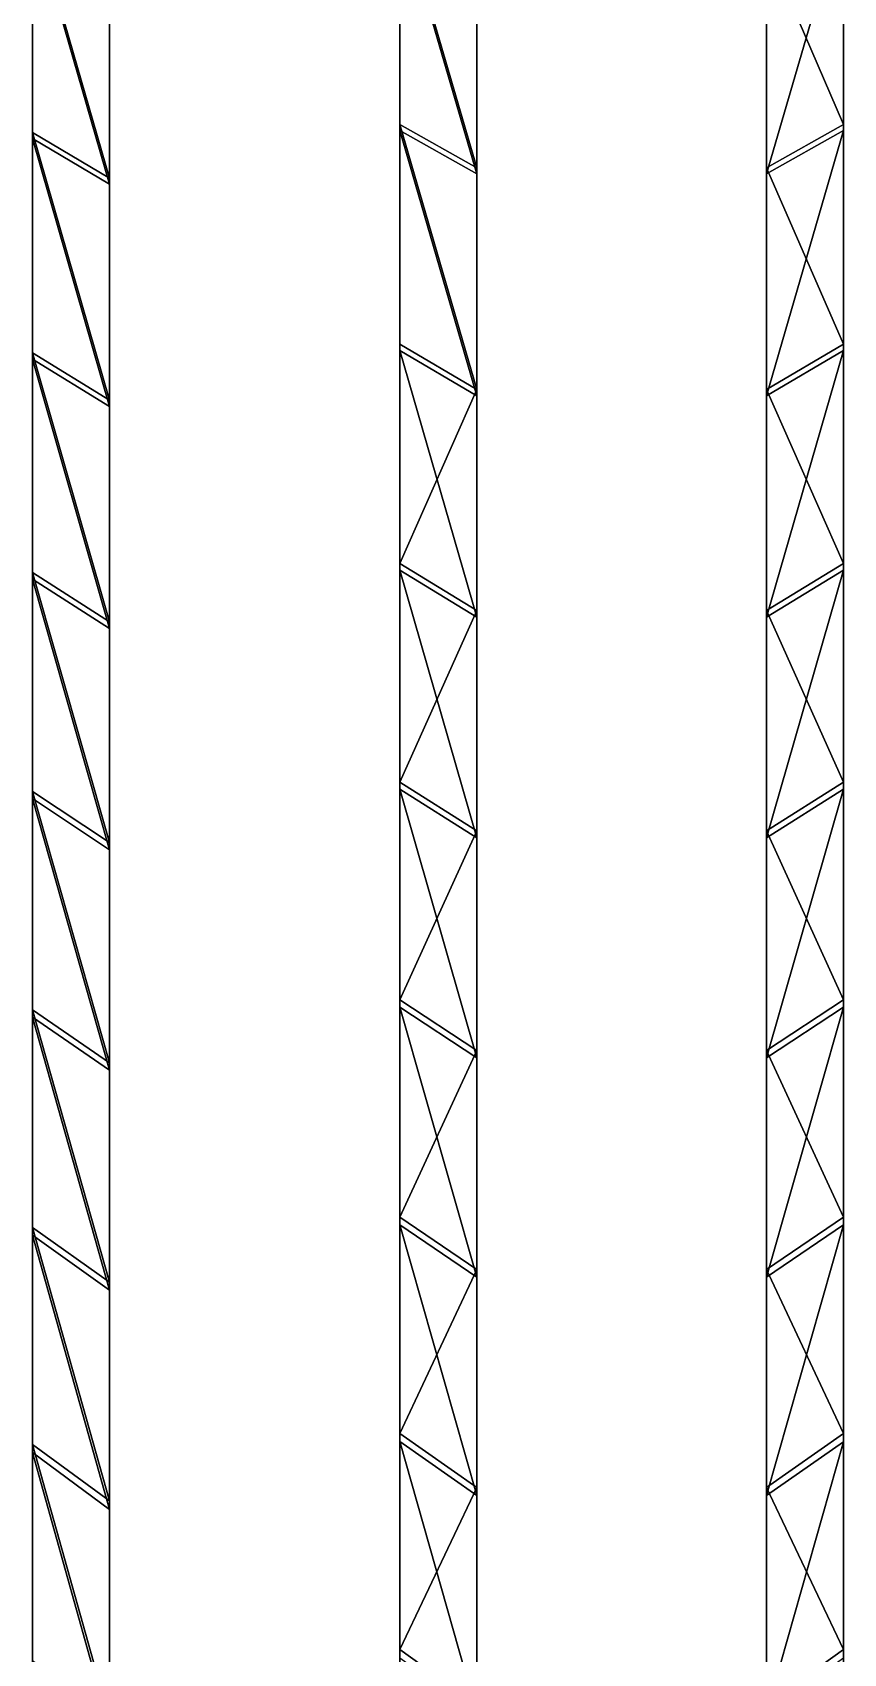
# Model space of a CAD drawing. Header units: inches. Extents: x -754 to 754, y 2181 to 6840.
# Drawn here: x -267 to 13, y 4512 to 5072 of the extents above; entities that cross this region are included whole.
import ezdxf

# ---------------------------------------------------------------- set-up
doc = ezdxf.new("R2010")
doc.units = ezdxf.units.IN
doc.header["$LTSCALE"] = 12.361043
doc.header["$MEASUREMENT"] = 0
for name, color, linetype in [('111', 7, 'CONTINUOUS'), ('112', 7, 'CONTINUOUS'), ('113', 7, 'CONTINUOUS'), ('124', 7, 'CONTINUOUS'), ('126', 7, 'CONTINUOUS'), ('127', 7, 'CONTINUOUS'), ('135', 7, 'CONTINUOUS'), ('137', 7, 'CONTINUOUS'), ('138', 7, 'CONTINUOUS'), ('36', 7, 'CONTINUOUS'), ('40', 7, 'CONTINUOUS'), ('43', 7, 'CONTINUOUS')]:
    doc.layers.add(name, color=color, linetype=linetype)

msp = doc.modelspace()

# ---------------------------------------------------------------- linework, layer by layer
at = {"layer": '111', "color": 7, "linetype": 'CONTINUOUS', "true_color": 0xa89b88}
for points in [[(-13.39, 5099.44, 45605.84), (-13.39, 5022.65, 45589.95), (13.19, 5113.82, 45608.71), (-13.39, 5099.44, 45605.84)], [(-13.39, 5022.65, 45589.95), (13.19, 5037.66, 45593.13), (13.19, 5113.82, 45608.71), (-13.39, 5022.65, 45589.95)], [(-13.39, 5022.65, 45589.95), (-13.39, 4946.07, 45573.11), (13.19, 5037.66, 45593.13), (-13.39, 5022.65, 45589.95)], [(-13.39, 4946.07, 45573.11), (13.19, 4961.69, 45576.62), (13.19, 5037.66, 45593.13), (-13.39, 4946.07, 45573.11)], [(-13.39, 4946.07, 45573.11), (-13.39, 4869.71, 45555.33), (13.19, 4961.69, 45576.62), (-13.39, 4946.07, 45573.11)], [(-13.39, 4869.71, 45555.33), (13.19, 4885.93, 45559.19), (13.19, 4961.69, 45576.62), (-13.39, 4869.71, 45555.33)], [(-13.39, 4869.71, 45555.33), (-13.39, 4793.56, 45536.61), (13.19, 4885.93, 45559.19), (-13.39, 4869.71, 45555.33)], [(-13.39, 4793.56, 45536.61), (13.19, 4810.38, 45540.83), (13.19, 4885.93, 45559.19), (-13.39, 4793.56, 45536.61)], [(-13.39, 4793.56, 45536.61), (-13.39, 4717.65, 45516.95), (13.19, 4810.38, 45540.83), (-13.39, 4793.56, 45536.61)], [(-13.39, 4717.65, 45516.95), (13.19, 4735.06, 45521.55), (13.19, 4810.38, 45540.83), (-13.39, 4717.65, 45516.95)], [(-13.39, 4717.65, 45516.95), (-13.39, 4641.98, 45496.36), (13.19, 4735.06, 45521.55), (-13.39, 4717.65, 45516.95)], [(-13.39, 4641.98, 45496.36), (13.19, 4659.98, 45501.35), (13.19, 4735.06, 45521.55), (-13.39, 4641.98, 45496.36)], [(-13.39, 4641.98, 45496.36), (-13.39, 4566.57, 45474.83), (13.19, 4659.98, 45501.35), (-13.39, 4641.98, 45496.36)], [(-13.39, 4566.57, 45474.83), (13.19, 4585.14, 45480.23), (13.19, 4659.98, 45501.35), (-13.39, 4566.57, 45474.83)], [(-13.39, 4566.57, 45474.83), (-13.39, 4491.41, 45452.37), (13.19, 4585.14, 45480.23), (-13.39, 4566.57, 45474.83)], [(-13.39, 4491.41, 45452.37), (13.19, 4510.57, 45458.19), (13.19, 4585.14, 45480.23), (-13.39, 4491.41, 45452.37)]]:
    msp.add_3dface(points, dxfattribs=at)
at = {"layer": '112', "color": 7, "linetype": 'CONTINUOUS', "true_color": 0xa89b88}
for points in [[(-13.4, 5101.41, 45596.04), (-13.4, 5024.73, 45580.17), (-13.39, 5099.44, 45605.84), (-13.4, 5101.41, 45596.04)], [(-13.39, 5099.44, 45605.84), (-13.4, 5024.73, 45580.17), (-13.39, 5022.65, 45589.95), (-13.39, 5099.44, 45605.84)], [(-13.4, 5024.73, 45580.17), (-13.4, 4948.26, 45563.35), (-13.39, 4946.07, 45573.11), (-13.4, 5024.73, 45580.17)], [(-13.39, 5022.65, 45589.95), (-13.4, 5024.73, 45580.17), (-13.39, 4946.07, 45573.11), (-13.39, 5022.65, 45589.95)], [(-13.4, 4948.26, 45563.35), (-13.4, 4872, 45545.6), (-13.39, 4869.71, 45555.33), (-13.4, 4948.26, 45563.35)], [(-13.39, 4946.07, 45573.11), (-13.4, 4948.26, 45563.35), (-13.39, 4869.71, 45555.33), (-13.39, 4946.07, 45573.11)], [(-13.4, 4872, 45545.6), (-13.4, 4795.96, 45526.9), (-13.39, 4793.56, 45536.61), (-13.4, 4872, 45545.6)], [(-13.39, 4869.71, 45555.33), (-13.4, 4872, 45545.6), (-13.39, 4793.56, 45536.61), (-13.39, 4869.71, 45555.33)], [(-13.4, 4795.96, 45526.9), (-13.4, 4720.16, 45507.27), (-13.39, 4717.65, 45516.95), (-13.4, 4795.96, 45526.9)], [(-13.39, 4793.56, 45536.61), (-13.4, 4795.96, 45526.9), (-13.39, 4717.65, 45516.95), (-13.39, 4793.56, 45536.61)], [(-13.4, 4720.16, 45507.27), (-13.4, 4644.61, 45486.71), (-13.39, 4641.98, 45496.36), (-13.4, 4720.16, 45507.27)], [(-13.39, 4717.65, 45516.95), (-13.4, 4720.16, 45507.27), (-13.39, 4641.98, 45496.36), (-13.39, 4717.65, 45516.95)], [(-13.4, 4644.61, 45486.71), (-13.4, 4569.32, 45465.22), (-13.39, 4566.57, 45474.83), (-13.4, 4644.61, 45486.71)], [(-13.39, 4641.98, 45496.36), (-13.4, 4644.61, 45486.71), (-13.39, 4566.57, 45474.83), (-13.39, 4641.98, 45496.36)], [(-13.4, 4569.32, 45465.22), (-13.4, 4494.29, 45442.8), (-13.39, 4491.41, 45452.37), (-13.4, 4569.32, 45465.22)], [(-13.39, 4566.57, 45474.83), (-13.4, 4569.32, 45465.22), (-13.39, 4491.41, 45452.37), (-13.39, 4566.57, 45474.83)]]:
    msp.add_3dface(points, dxfattribs=at)
at = {"layer": '113', "color": 7, "linetype": 'CONTINUOUS', "true_color": 0xa89b88}
for points in [[(13.2, 5039.73, 45583.35), (13.2, 5115.77, 45598.9), (13.19, 5113.82, 45608.71), (13.2, 5039.73, 45583.35)], [(13.19, 5037.66, 45593.13), (13.2, 5039.73, 45583.35), (13.19, 5113.82, 45608.71), (13.19, 5037.66, 45593.13)], [(13.2, 4963.88, 45566.87), (13.2, 5039.73, 45583.35), (13.19, 5037.66, 45593.13), (13.2, 4963.88, 45566.87)], [(13.19, 4961.69, 45576.62), (13.2, 4963.88, 45566.87), (13.19, 5037.66, 45593.13), (13.19, 4961.69, 45576.62)], [(13.2, 4888.24, 45549.46), (13.2, 4963.88, 45566.87), (13.19, 4961.69, 45576.62), (13.2, 4888.24, 45549.46)], [(13.19, 4885.93, 45559.19), (13.2, 4888.24, 45549.46), (13.19, 4961.69, 45576.62), (13.19, 4885.93, 45559.19)], [(13.2, 4812.81, 45531.13), (13.2, 4888.24, 45549.46), (13.19, 4885.93, 45559.19), (13.2, 4812.81, 45531.13)], [(13.19, 4810.38, 45540.83), (13.2, 4812.81, 45531.13), (13.19, 4885.93, 45559.19), (13.19, 4810.38, 45540.83)], [(13.2, 4737.61, 45511.88), (13.2, 4812.81, 45531.13), (13.19, 4810.38, 45540.83), (13.2, 4737.61, 45511.88)], [(13.19, 4735.06, 45521.55), (13.2, 4737.61, 45511.88), (13.19, 4810.38, 45540.83), (13.19, 4735.06, 45521.55)], [(13.2, 4662.65, 45491.71), (13.2, 4737.61, 45511.88), (13.19, 4735.06, 45521.55), (13.2, 4662.65, 45491.71)], [(13.19, 4659.98, 45501.35), (13.2, 4662.65, 45491.71), (13.19, 4735.06, 45521.55), (13.19, 4659.98, 45501.35)], [(13.2, 4587.93, 45470.62), (13.2, 4662.65, 45491.71), (13.19, 4659.98, 45501.35), (13.2, 4587.93, 45470.62)], [(13.19, 4585.14, 45480.23), (13.2, 4587.93, 45470.62), (13.19, 4659.98, 45501.35), (13.19, 4585.14, 45480.23)], [(13.2, 4513.47, 45448.62), (13.2, 4587.93, 45470.62), (13.19, 4585.14, 45480.23), (13.2, 4513.47, 45448.62)], [(13.19, 4510.57, 45458.19), (13.2, 4513.47, 45448.62), (13.19, 4585.14, 45480.23), (13.19, 4510.57, 45458.19)], [(13.2, 4439.28, 45425.71), (13.2, 4513.47, 45448.62), (13.19, 4510.57, 45458.19), (13.2, 4439.28, 45425.71)]]:
    msp.add_3dface(points, dxfattribs=at)
at = {"layer": '124', "color": 7, "linetype": 'CONTINUOUS', "true_color": 0xa89b88}
for points in [[(-113.31, 5022.65, 45589.95), (-113.31, 5099.44, 45605.84), (-139.89, 5113.83, 45608.71), (-113.31, 5022.65, 45589.95)], [(-113.31, 5022.65, 45589.95), (-139.89, 5113.83, 45608.71), (-139.89, 5037.67, 45593.13), (-113.31, 5022.65, 45589.95)], [(-113.31, 4946.07, 45573.11), (-113.31, 5022.65, 45589.95), (-139.89, 5037.67, 45593.13), (-113.31, 4946.07, 45573.11)], [(-113.31, 4946.07, 45573.11), (-139.89, 5037.67, 45593.13), (-139.89, 4961.7, 45576.63), (-113.31, 4946.07, 45573.11)], [(-113.31, 4869.71, 45555.33), (-113.31, 4946.07, 45573.11), (-139.89, 4961.7, 45576.63), (-113.31, 4869.71, 45555.33)], [(-113.31, 4869.71, 45555.33), (-139.89, 4961.7, 45576.63), (-139.89, 4885.94, 45559.19), (-113.31, 4869.71, 45555.33)], [(-113.31, 4793.56, 45536.61), (-113.31, 4869.71, 45555.33), (-139.89, 4885.94, 45559.19), (-113.31, 4793.56, 45536.61)], [(-113.31, 4793.56, 45536.61), (-139.89, 4885.94, 45559.19), (-139.89, 4810.39, 45540.83), (-113.31, 4793.56, 45536.61)], [(-113.31, 4717.65, 45516.95), (-113.31, 4793.56, 45536.61), (-139.89, 4810.39, 45540.83), (-113.31, 4717.65, 45516.95)], [(-113.31, 4717.65, 45516.95), (-139.89, 4810.39, 45540.83), (-139.89, 4735.08, 45521.55), (-113.31, 4717.65, 45516.95)], [(-113.31, 4641.98, 45496.36), (-113.31, 4717.65, 45516.95), (-139.89, 4735.08, 45521.55), (-113.31, 4641.98, 45496.36)], [(-113.31, 4641.98, 45496.36), (-139.89, 4735.08, 45521.55), (-139.89, 4659.99, 45501.35), (-113.31, 4641.98, 45496.36)], [(-113.31, 4566.57, 45474.83), (-113.31, 4641.98, 45496.36), (-139.89, 4659.99, 45501.35), (-113.31, 4566.57, 45474.83)], [(-113.31, 4566.57, 45474.83), (-139.89, 4659.99, 45501.35), (-139.89, 4585.16, 45480.23), (-113.31, 4566.57, 45474.83)], [(-113.31, 4491.41, 45452.37), (-113.31, 4566.57, 45474.83), (-139.89, 4585.16, 45480.23), (-113.31, 4491.41, 45452.37)], [(-113.31, 4491.41, 45452.37), (-139.89, 4585.16, 45480.23), (-139.89, 4510.58, 45458.2), (-113.31, 4491.41, 45452.37)]]:
    msp.add_3dface(points, dxfattribs=at)
at = {"layer": '126', "color": 7, "linetype": 'CONTINUOUS', "true_color": 0xa89b88}
for points in [[(-113.3, 5024.73, 45580.17), (-113.3, 5101.41, 45596.04), (-113.31, 5022.65, 45589.95), (-113.3, 5024.73, 45580.17)], [(-113.31, 5022.65, 45589.95), (-113.3, 5101.41, 45596.04), (-113.31, 5099.44, 45605.84), (-113.31, 5022.65, 45589.95)], [(-113.3, 4948.26, 45563.35), (-113.3, 5024.73, 45580.17), (-113.31, 4946.07, 45573.11), (-113.3, 4948.26, 45563.35)], [(-113.31, 4946.07, 45573.11), (-113.3, 5024.73, 45580.17), (-113.31, 5022.65, 45589.95), (-113.31, 4946.07, 45573.11)], [(-113.3, 4872, 45545.6), (-113.3, 4948.26, 45563.35), (-113.31, 4869.71, 45555.33), (-113.3, 4872, 45545.6)], [(-113.31, 4869.71, 45555.33), (-113.3, 4948.26, 45563.35), (-113.31, 4946.07, 45573.11), (-113.31, 4869.71, 45555.33)], [(-113.3, 4795.96, 45526.9), (-113.3, 4872, 45545.6), (-113.31, 4793.56, 45536.61), (-113.3, 4795.96, 45526.9)], [(-113.31, 4793.56, 45536.61), (-113.3, 4872, 45545.6), (-113.31, 4869.71, 45555.33), (-113.31, 4793.56, 45536.61)], [(-113.3, 4720.16, 45507.27), (-113.3, 4795.96, 45526.9), (-113.31, 4717.65, 45516.95), (-113.3, 4720.16, 45507.27)], [(-113.31, 4717.65, 45516.95), (-113.3, 4795.96, 45526.9), (-113.31, 4793.56, 45536.61), (-113.31, 4717.65, 45516.95)], [(-113.3, 4644.61, 45486.71), (-113.3, 4720.16, 45507.27), (-113.31, 4641.98, 45496.36), (-113.3, 4644.61, 45486.71)], [(-113.31, 4641.98, 45496.36), (-113.3, 4720.16, 45507.27), (-113.31, 4717.65, 45516.95), (-113.31, 4641.98, 45496.36)], [(-113.3, 4569.32, 45465.22), (-113.3, 4644.61, 45486.71), (-113.31, 4566.57, 45474.83), (-113.3, 4569.32, 45465.22)], [(-113.31, 4566.57, 45474.83), (-113.3, 4644.61, 45486.71), (-113.31, 4641.98, 45496.36), (-113.31, 4566.57, 45474.83)], [(-113.3, 4494.29, 45442.8), (-113.3, 4569.32, 45465.22), (-113.31, 4491.41, 45452.37), (-113.3, 4494.29, 45442.8)], [(-113.31, 4491.41, 45452.37), (-113.3, 4569.32, 45465.22), (-113.31, 4566.57, 45474.83), (-113.31, 4491.41, 45452.37)]]:
    msp.add_3dface(points, dxfattribs=at)
at = {"layer": '127', "color": 7, "linetype": 'CONTINUOUS', "true_color": 0xa89b88}
for points in [[(-139.9, 5115.77, 45598.9), (-139.9, 5039.73, 45583.35), (-139.89, 5113.83, 45608.71), (-139.9, 5115.77, 45598.9)], [(-139.89, 5113.83, 45608.71), (-139.9, 5039.73, 45583.35), (-139.89, 5037.67, 45593.13), (-139.89, 5113.83, 45608.71)], [(-139.9, 5039.73, 45583.35), (-139.9, 4963.88, 45566.87), (-139.89, 5037.67, 45593.13), (-139.9, 5039.73, 45583.35)], [(-139.89, 5037.67, 45593.13), (-139.9, 4963.88, 45566.87), (-139.89, 4961.7, 45576.63), (-139.89, 5037.67, 45593.13)], [(-139.9, 4963.88, 45566.87), (-139.9, 4888.24, 45549.46), (-139.89, 4961.7, 45576.63), (-139.9, 4963.88, 45566.87)], [(-139.89, 4961.7, 45576.63), (-139.9, 4888.24, 45549.46), (-139.89, 4885.94, 45559.19), (-139.89, 4961.7, 45576.63)], [(-139.9, 4888.24, 45549.46), (-139.9, 4812.81, 45531.13), (-139.89, 4885.94, 45559.19), (-139.9, 4888.24, 45549.46)], [(-139.89, 4885.94, 45559.19), (-139.9, 4812.81, 45531.13), (-139.89, 4810.39, 45540.83), (-139.89, 4885.94, 45559.19)], [(-139.9, 4812.81, 45531.13), (-139.9, 4737.61, 45511.88), (-139.89, 4810.39, 45540.83), (-139.9, 4812.81, 45531.13)], [(-139.89, 4810.39, 45540.83), (-139.9, 4737.61, 45511.88), (-139.89, 4735.08, 45521.55), (-139.89, 4810.39, 45540.83)], [(-139.9, 4737.61, 45511.88), (-139.9, 4662.65, 45491.71), (-139.89, 4735.08, 45521.55), (-139.9, 4737.61, 45511.88)], [(-139.89, 4735.08, 45521.55), (-139.9, 4662.65, 45491.71), (-139.89, 4659.99, 45501.35), (-139.89, 4735.08, 45521.55)], [(-139.9, 4662.65, 45491.71), (-139.9, 4587.93, 45470.62), (-139.89, 4659.99, 45501.35), (-139.9, 4662.65, 45491.71)], [(-139.89, 4659.99, 45501.35), (-139.9, 4587.93, 45470.62), (-139.89, 4585.16, 45480.23), (-139.89, 4659.99, 45501.35)], [(-139.9, 4587.93, 45470.62), (-139.9, 4513.47, 45448.62), (-139.89, 4585.16, 45480.23), (-139.9, 4587.93, 45470.62)], [(-139.89, 4585.16, 45480.23), (-139.9, 4513.47, 45448.62), (-139.89, 4510.58, 45458.2), (-139.89, 4585.16, 45480.23)], [(-139.9, 4513.47, 45448.62), (-139.9, 4439.28, 45425.71), (-139.89, 4510.58, 45458.2), (-139.9, 4513.47, 45448.62)]]:
    msp.add_3dface(points, dxfattribs=at)
at = {"layer": '135', "color": 7, "linetype": 'CONTINUOUS', "true_color": 0xa89b88}
for points in [[(-240.01, 5019.13, 45589.19), (-240.01, 5096.11, 45605.17), (-266.59, 5111.26, 45608.2), (-240.01, 5019.13, 45589.19)], [(-240.01, 5019.13, 45589.19), (-266.59, 5111.26, 45608.2), (-266.59, 5034.93, 45592.55), (-240.01, 5019.13, 45589.19)], [(-240.01, 4942.35, 45572.26), (-240.01, 5019.13, 45589.19), (-266.59, 5034.93, 45592.55), (-240.01, 4942.35, 45572.26)], [(-240.01, 4942.35, 45572.26), (-266.59, 5034.93, 45592.55), (-266.59, 4958.79, 45575.97), (-240.01, 4942.35, 45572.26)], [(-240.01, 4865.78, 45554.38), (-240.01, 4942.35, 45572.26), (-266.59, 4958.79, 45575.97), (-240.01, 4865.78, 45554.38)], [(-240.01, 4865.78, 45554.38), (-266.59, 4958.79, 45575.97), (-266.59, 4882.86, 45558.46), (-240.01, 4865.78, 45554.38)], [(-240.01, 4789.43, 45535.55), (-240.01, 4865.78, 45554.38), (-266.59, 4882.86, 45558.46), (-240.01, 4789.43, 45535.55)], [(-240.01, 4789.43, 45535.55), (-266.59, 4882.86, 45558.46), (-266.59, 4807.15, 45540.01), (-240.01, 4789.43, 45535.55)], [(-240.01, 4713.32, 45515.78), (-240.01, 4789.43, 45535.55), (-266.59, 4807.15, 45540.01), (-240.01, 4713.32, 45515.78)], [(-240.01, 4713.32, 45515.78), (-266.59, 4807.15, 45540.01), (-266.59, 4731.66, 45520.64), (-240.01, 4713.32, 45515.78)], [(-240.01, 4637.44, 45495.07), (-240.01, 4713.32, 45515.78), (-266.59, 4731.66, 45520.64), (-240.01, 4637.44, 45495.07)], [(-240.01, 4637.44, 45495.07), (-266.59, 4731.66, 45520.64), (-266.59, 4656.4, 45500.34), (-240.01, 4637.44, 45495.07)], [(-240.01, 4561.8, 45473.41), (-240.01, 4637.44, 45495.07), (-266.59, 4656.4, 45500.34), (-240.01, 4561.8, 45473.41)], [(-240.01, 4561.8, 45473.41), (-266.59, 4656.4, 45500.34), (-266.59, 4581.37, 45479.11), (-240.01, 4561.8, 45473.41)], [(-240.01, 4486.45, 45450.83), (-240.01, 4561.8, 45473.41), (-266.59, 4581.37, 45479.11), (-240.01, 4486.45, 45450.83)], [(-240.01, 4486.45, 45450.83), (-266.59, 4581.37, 45479.11), (-266.59, 4506.62, 45456.97), (-240.01, 4486.45, 45450.83)]]:
    msp.add_3dface(points, dxfattribs=at)
at = {"layer": '137', "color": 7, "linetype": 'CONTINUOUS', "true_color": 0xa89b88}
for points in [[(-240, 5021.2, 45579.41), (-240, 5098.07, 45595.37), (-240.01, 5019.13, 45589.19), (-240, 5021.2, 45579.41)], [(-240.01, 5019.13, 45589.19), (-240, 5098.07, 45595.37), (-240.01, 5096.11, 45605.17), (-240.01, 5019.13, 45589.19)], [(-240, 4944.54, 45562.51), (-240, 5021.2, 45579.41), (-240.01, 4942.35, 45572.26), (-240, 4944.54, 45562.51)], [(-240.01, 4942.35, 45572.26), (-240, 5021.2, 45579.41), (-240.01, 5019.13, 45589.19), (-240.01, 4942.35, 45572.26)], [(-240, 4868.1, 45544.66), (-240, 4944.54, 45562.51), (-240.01, 4865.78, 45554.38), (-240, 4868.1, 45544.66)], [(-240.01, 4865.78, 45554.38), (-240, 4944.54, 45562.51), (-240.01, 4942.35, 45572.26), (-240.01, 4865.78, 45554.38)], [(-240, 4791.89, 45525.87), (-240, 4868.1, 45544.66), (-240.01, 4789.43, 45535.55), (-240, 4791.89, 45525.87)], [(-240.01, 4789.43, 45535.55), (-240, 4868.1, 45544.66), (-240.01, 4865.78, 45554.38), (-240.01, 4789.43, 45535.55)], [(-240, 4715.92, 45506.14), (-240, 4791.89, 45525.87), (-240.01, 4789.43, 45535.55), (-240, 4715.92, 45506.14)], [(-240.01, 4713.32, 45515.78), (-240, 4715.92, 45506.14), (-240.01, 4789.43, 45535.55), (-240.01, 4713.32, 45515.78)], [(-240, 4640.18, 45485.47), (-240, 4715.92, 45506.14), (-240.01, 4713.32, 45515.78), (-240, 4640.18, 45485.47)], [(-240.01, 4637.44, 45495.07), (-240, 4640.18, 45485.47), (-240.01, 4713.32, 45515.78), (-240.01, 4637.44, 45495.07)], [(-240, 4564.7, 45463.87), (-240, 4640.18, 45485.47), (-240.01, 4637.44, 45495.07), (-240, 4564.7, 45463.87)], [(-240.01, 4561.8, 45473.41), (-240, 4564.7, 45463.87), (-240.01, 4637.44, 45495.07), (-240.01, 4561.8, 45473.41)], [(-240, 4489.5, 45441.33), (-240, 4564.7, 45463.87), (-240.01, 4561.8, 45473.41), (-240, 4489.5, 45441.33)], [(-240.01, 4486.45, 45450.83), (-240, 4489.5, 45441.33), (-240.01, 4561.8, 45473.41), (-240.01, 4486.45, 45450.83)]]:
    msp.add_3dface(points, dxfattribs=at)
at = {"layer": '138', "color": 7, "linetype": 'CONTINUOUS', "true_color": 0xa89b88}
for points in [[(-266.6, 5113.21, 45598.39), (-266.6, 5036.97, 45582.77), (-266.59, 5111.26, 45608.2), (-266.6, 5113.21, 45598.39)], [(-266.59, 5111.26, 45608.2), (-266.6, 5036.97, 45582.77), (-266.59, 5034.93, 45592.55), (-266.59, 5111.26, 45608.2)], [(-266.6, 5036.97, 45582.77), (-266.6, 4960.94, 45566.21), (-266.59, 4958.79, 45575.97), (-266.6, 5036.97, 45582.77)], [(-266.59, 5034.93, 45592.55), (-266.6, 5036.97, 45582.77), (-266.59, 4958.79, 45575.97), (-266.59, 5034.93, 45592.55)], [(-266.6, 4960.94, 45566.21), (-266.6, 4885.12, 45548.72), (-266.59, 4882.86, 45558.46), (-266.6, 4960.94, 45566.21)], [(-266.59, 4958.79, 45575.97), (-266.6, 4960.94, 45566.21), (-266.59, 4882.86, 45558.46), (-266.59, 4958.79, 45575.97)], [(-266.6, 4885.12, 45548.72), (-266.6, 4809.53, 45530.31), (-266.59, 4807.15, 45540.01), (-266.6, 4885.12, 45548.72)], [(-266.59, 4882.86, 45558.46), (-266.6, 4885.12, 45548.72), (-266.59, 4807.15, 45540.01), (-266.59, 4882.86, 45558.46)], [(-266.6, 4809.53, 45530.31), (-266.6, 4734.17, 45510.98), (-266.59, 4731.66, 45520.64), (-266.6, 4809.53, 45530.31)], [(-266.59, 4807.15, 45540.01), (-266.6, 4809.53, 45530.31), (-266.59, 4731.66, 45520.64), (-266.59, 4807.15, 45540.01)], [(-266.6, 4734.17, 45510.98), (-266.6, 4659.05, 45490.72), (-266.59, 4656.4, 45500.34), (-266.6, 4734.17, 45510.98)], [(-266.59, 4731.66, 45520.64), (-266.6, 4734.17, 45510.98), (-266.59, 4656.4, 45500.34), (-266.59, 4731.66, 45520.64)], [(-266.6, 4659.05, 45490.72), (-266.6, 4584.17, 45469.54), (-266.59, 4656.4, 45500.34), (-266.6, 4659.05, 45490.72)], [(-266.59, 4656.4, 45500.34), (-266.6, 4584.17, 45469.54), (-266.59, 4581.37, 45479.11), (-266.59, 4656.4, 45500.34)], [(-266.6, 4584.17, 45469.54), (-266.6, 4509.56, 45447.44), (-266.59, 4581.37, 45479.11), (-266.6, 4584.17, 45469.54)], [(-266.59, 4581.37, 45479.11), (-266.6, 4509.56, 45447.44), (-266.59, 4506.62, 45456.97), (-266.59, 4581.37, 45479.11)]]:
    msp.add_3dface(points, dxfattribs=at)
at = {"layer": '36', "color": 7, "linetype": 'CONTINUOUS', "true_color": 0xa89b88}
for points in [[(13.2, 5115.77, 45598.9), (13.2, 5039.73, 45583.35), (-13.4, 5101.41, 45596.04), (13.2, 5115.77, 45598.9)], [(-13.4, 5101.41, 45596.04), (13.2, 5039.73, 45583.35), (-13.4, 5024.73, 45580.17), (-13.4, 5101.41, 45596.04)], [(13.2, 5039.73, 45583.35), (13.2, 4963.88, 45566.87), (-13.4, 5024.73, 45580.17), (13.2, 5039.73, 45583.35)], [(-13.4, 5024.73, 45580.17), (13.2, 4963.88, 45566.87), (-13.4, 4948.26, 45563.35), (-13.4, 5024.73, 45580.17)], [(13.2, 4963.88, 45566.87), (13.2, 4888.24, 45549.46), (-13.4, 4948.26, 45563.35), (13.2, 4963.88, 45566.87)], [(-13.4, 4948.26, 45563.35), (13.2, 4888.24, 45549.46), (-13.4, 4872, 45545.6), (-13.4, 4948.26, 45563.35)], [(13.2, 4888.24, 45549.46), (13.2, 4812.81, 45531.13), (-13.4, 4872, 45545.6), (13.2, 4888.24, 45549.46)], [(-13.4, 4872, 45545.6), (13.2, 4812.81, 45531.13), (-13.4, 4795.96, 45526.9), (-13.4, 4872, 45545.6)], [(13.2, 4812.81, 45531.13), (13.2, 4737.61, 45511.88), (-13.4, 4795.96, 45526.9), (13.2, 4812.81, 45531.13)], [(-13.4, 4795.96, 45526.9), (13.2, 4737.61, 45511.88), (-13.4, 4720.16, 45507.27), (-13.4, 4795.96, 45526.9)], [(13.2, 4737.61, 45511.88), (13.2, 4662.65, 45491.71), (-13.4, 4720.16, 45507.27), (13.2, 4737.61, 45511.88)], [(-13.4, 4720.16, 45507.27), (13.2, 4662.65, 45491.71), (-13.4, 4644.61, 45486.71), (-13.4, 4720.16, 45507.27)], [(13.2, 4662.65, 45491.71), (13.2, 4587.93, 45470.62), (-13.4, 4644.61, 45486.71), (13.2, 4662.65, 45491.71)], [(-13.4, 4644.61, 45486.71), (13.2, 4587.93, 45470.62), (-13.4, 4569.32, 45465.22), (-13.4, 4644.61, 45486.71)], [(13.2, 4587.93, 45470.62), (13.2, 4513.47, 45448.62), (-13.4, 4569.32, 45465.22), (13.2, 4587.93, 45470.62)], [(-13.4, 4569.32, 45465.22), (13.2, 4513.47, 45448.62), (-13.4, 4494.29, 45442.8), (-13.4, 4569.32, 45465.22)], [(13.2, 4513.47, 45448.62), (13.2, 4439.28, 45425.71), (-13.4, 4494.29, 45442.8), (13.2, 4513.47, 45448.62)]]:
    msp.add_3dface(points, dxfattribs=at)
at = {"layer": '40', "color": 7, "linetype": 'CONTINUOUS', "true_color": 0xa89b88}
for points in [[(-113.3, 5101.41, 45596.04), (-113.3, 5024.73, 45580.17), (-139.9, 5115.77, 45598.9), (-113.3, 5101.41, 45596.04)], [(-139.9, 5115.77, 45598.9), (-113.3, 5024.73, 45580.17), (-139.9, 5039.73, 45583.35), (-139.9, 5115.77, 45598.9)], [(-113.3, 5024.73, 45580.17), (-113.3, 4948.26, 45563.35), (-139.9, 5039.73, 45583.35), (-113.3, 5024.73, 45580.17)], [(-139.9, 5039.73, 45583.35), (-113.3, 4948.26, 45563.35), (-139.9, 4963.88, 45566.87), (-139.9, 5039.73, 45583.35)], [(-139.9, 4963.88, 45566.87), (-113.3, 4948.26, 45563.35), (-139.9, 4888.24, 45549.46), (-139.9, 4963.88, 45566.87)], [(-113.3, 4948.26, 45563.35), (-113.3, 4872, 45545.6), (-139.9, 4888.24, 45549.46), (-113.3, 4948.26, 45563.35)], [(-139.9, 4888.24, 45549.46), (-113.3, 4872, 45545.6), (-139.9, 4812.81, 45531.13), (-139.9, 4888.24, 45549.46)], [(-113.3, 4872, 45545.6), (-113.3, 4795.96, 45526.9), (-139.9, 4812.81, 45531.13), (-113.3, 4872, 45545.6)], [(-139.9, 4812.81, 45531.13), (-113.3, 4795.96, 45526.9), (-139.9, 4737.61, 45511.88), (-139.9, 4812.81, 45531.13)], [(-113.3, 4795.96, 45526.9), (-113.3, 4720.16, 45507.27), (-139.9, 4737.61, 45511.88), (-113.3, 4795.96, 45526.9)], [(-139.9, 4737.61, 45511.88), (-113.3, 4720.16, 45507.27), (-139.9, 4662.65, 45491.71), (-139.9, 4737.61, 45511.88)], [(-113.3, 4720.16, 45507.27), (-113.3, 4644.61, 45486.71), (-139.9, 4662.65, 45491.71), (-113.3, 4720.16, 45507.27)], [(-139.9, 4662.65, 45491.71), (-113.3, 4644.61, 45486.71), (-139.9, 4587.93, 45470.62), (-139.9, 4662.65, 45491.71)], [(-113.3, 4644.61, 45486.71), (-113.3, 4569.32, 45465.22), (-139.9, 4587.93, 45470.62), (-113.3, 4644.61, 45486.71)], [(-139.9, 4587.93, 45470.62), (-113.3, 4569.32, 45465.22), (-139.9, 4513.47, 45448.62), (-139.9, 4587.93, 45470.62)], [(-113.3, 4569.32, 45465.22), (-113.3, 4494.29, 45442.8), (-139.9, 4513.47, 45448.62), (-113.3, 4569.32, 45465.22)], [(-139.9, 4513.47, 45448.62), (-113.3, 4494.29, 45442.8), (-139.9, 4439.28, 45425.71), (-139.9, 4513.47, 45448.62)]]:
    msp.add_3dface(points, dxfattribs=at)
at = {"layer": '43', "color": 7, "linetype": 'CONTINUOUS', "true_color": 0xa89b88}
for points in [[(-240, 5098.07, 45595.37), (-240, 5021.2, 45579.41), (-266.6, 5113.21, 45598.39), (-240, 5098.07, 45595.37)], [(-266.6, 5113.21, 45598.39), (-240, 5021.2, 45579.41), (-266.6, 5036.97, 45582.77), (-266.6, 5113.21, 45598.39)], [(-240, 5021.2, 45579.41), (-240, 4944.54, 45562.51), (-266.6, 5036.97, 45582.77), (-240, 5021.2, 45579.41)], [(-266.6, 5036.97, 45582.77), (-240, 4944.54, 45562.51), (-266.6, 4960.94, 45566.21), (-266.6, 5036.97, 45582.77)], [(-240, 4944.54, 45562.51), (-240, 4868.1, 45544.66), (-266.6, 4960.94, 45566.21), (-240, 4944.54, 45562.51)], [(-266.6, 4960.94, 45566.21), (-240, 4868.1, 45544.66), (-266.6, 4885.12, 45548.72), (-266.6, 4960.94, 45566.21)], [(-240, 4868.1, 45544.66), (-240, 4791.89, 45525.87), (-266.6, 4885.12, 45548.72), (-240, 4868.1, 45544.66)], [(-266.6, 4885.12, 45548.72), (-240, 4791.89, 45525.87), (-266.6, 4809.53, 45530.31), (-266.6, 4885.12, 45548.72)], [(-240, 4791.89, 45525.87), (-240, 4715.92, 45506.14), (-266.6, 4809.53, 45530.31), (-240, 4791.89, 45525.87)], [(-266.6, 4809.53, 45530.31), (-240, 4715.92, 45506.14), (-266.6, 4734.17, 45510.98), (-266.6, 4809.53, 45530.31)], [(-240, 4715.92, 45506.14), (-240, 4640.18, 45485.47), (-266.6, 4734.17, 45510.98), (-240, 4715.92, 45506.14)], [(-266.6, 4734.17, 45510.98), (-240, 4640.18, 45485.47), (-266.6, 4659.05, 45490.72), (-266.6, 4734.17, 45510.98)], [(-240, 4640.18, 45485.47), (-240, 4564.7, 45463.87), (-266.6, 4659.05, 45490.72), (-240, 4640.18, 45485.47)], [(-266.6, 4659.05, 45490.72), (-240, 4564.7, 45463.87), (-266.6, 4584.17, 45469.54), (-266.6, 4659.05, 45490.72)], [(-240, 4564.7, 45463.87), (-240, 4489.5, 45441.33), (-266.6, 4584.17, 45469.54), (-240, 4564.7, 45463.87)], [(-266.6, 4584.17, 45469.54), (-240, 4489.5, 45441.33), (-266.6, 4509.56, 45447.44), (-266.6, 4584.17, 45469.54)]]:
    msp.add_3dface(points, dxfattribs=at)

doc.saveas('drawing.dxf')
